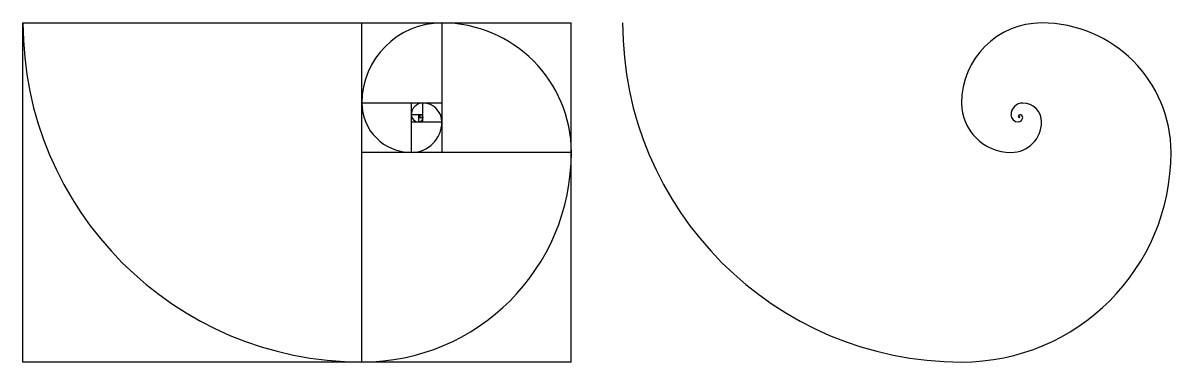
# Model space of a CAD drawing. Header units: inches. Extents: x 580.36 to 582.45, y -198.45 to -197.83.
import ezdxf

# ---------------------------------------------------------------- set-up
doc = ezdxf.new("R2010")
doc.units = ezdxf.units.IN
doc.header["$MEASUREMENT"] = 0

msp = doc.modelspace()

# ---------------------------------------------------------------- linework, layer by layer
for p, q in [((580.3608, -198.4468), (580.3608, -197.8288)), ((580.3608, -197.8288), (581.3608, -197.8288)), ((580.9789, -198.4468), (580.9789, -197.8288)), ((581.1248, -197.8288), (581.1248, -198.0649)), ((581.3608, -198.4468), (581.3608, -197.8288)), ((581.1248, -197.9747), (580.9789, -197.9747)), ((581.069, -197.9747), (581.069, -198.0649)), ((581.0903, -198.0092), (581.0903, -197.9747)), ((581.0903, -197.996), (581.069, -197.996)), ((581.0822, -197.996), (581.0822, -198.0092)), ((581.0822, -197.9991), (581.0853, -197.9991)), ((581.0822, -198.001), (581.0903, -198.001)), ((581.0841, -197.9991), (581.0841, -198.001)), ((581.0846, -197.9996), (581.0841, -197.9996)), ((581.0841, -197.9998), (581.0853, -197.9998)), ((581.0844, -197.9998), (581.0844, -197.9996)), ((581.0844, -197.9997), (581.0846, -197.9997)), ((581.0846, -197.9998), (581.0846, -197.9991)), ((581.0853, -198.001), (581.0853, -197.996)), ((581.069, -198.0092), (581.1248, -198.0092)), ((581.3608, -198.0649), (580.9789, -198.0649)), ((581.3608, -198.4468), (580.3608, -198.4468))]:
    msp.add_line(p, q)
at = {"color": 1}
msp.add_line((581.3608, -198.4468), (581.3608, -198.4468), dxfattribs=at)
for centre, radius, start, end in [((580.9789, -197.8288), 0.618, 180, 270), ((581.1248, -197.9747), 0.1459, 90, 180), ((581.1248, -198.0649), 0.2361, 0, 90), ((582.0724, -197.8288), 0.618, 180, 270), ((582.2183, -197.9747), 0.1459, 90, 180), ((582.2183, -198.0649), 0.2361, 0, 90), ((581.069, -197.9747), 0.0902, 180, 270), ((581.0903, -197.996), 0.0213, 90, 180), ((581.0903, -198.0092), 0.0344, 0, 90), ((582.1626, -197.9747), 0.0902, 180, 270), ((582.1839, -197.996), 0.0213, 90, 180), ((582.1839, -198.0092), 0.0344, 0, 90), ((581.0822, -197.996), 0.0132, 180, 270), ((581.0853, -197.9991), 0.00311, 90, 180), ((581.0841, -197.9991), 0.00192, 180, 270), ((581.0822, -198.001), 0.00813, 270, 0), ((581.0846, -197.9996), 0.000453, 90, 180), ((581.0844, -197.9996), 0.00028, 180, 270), ((581.0841, -197.9998), 0.00119, 270, 0), ((581.0844, -197.9997), 0.000173, 270, 0), ((581.0846, -197.9998), 0.000733, 0, 90), ((581.0853, -198.001), 0.00502, 0, 90), ((582.1757, -197.996), 0.0132, 180, 270), ((582.1788, -197.9991), 0.00311, 90, 180), ((582.1777, -197.9991), 0.00192, 180, 270), ((582.1757, -198.001), 0.00813, 270, 0), ((582.1781, -197.9996), 0.000453, 90, 180), ((582.1779, -197.9996), 0.00028, 180, 270), ((582.1777, -197.9998), 0.00119, 270, 0), ((582.1779, -197.9997), 0.000173, 270, 0), ((582.1781, -197.9998), 0.000733, 0, 90), ((582.1788, -198.001), 0.00502, 0, 90), ((581.069, -198.0092), 0.0557, 270, 0), ((582.1626, -198.0092), 0.0557, 270, 0), ((580.9789, -198.0649), 0.382, 270, 0), ((582.0724, -198.0649), 0.382, 270, 0)]:
    msp.add_arc(centre, radius, start, end, dxfattribs=at)

doc.saveas('drawing.dxf')
